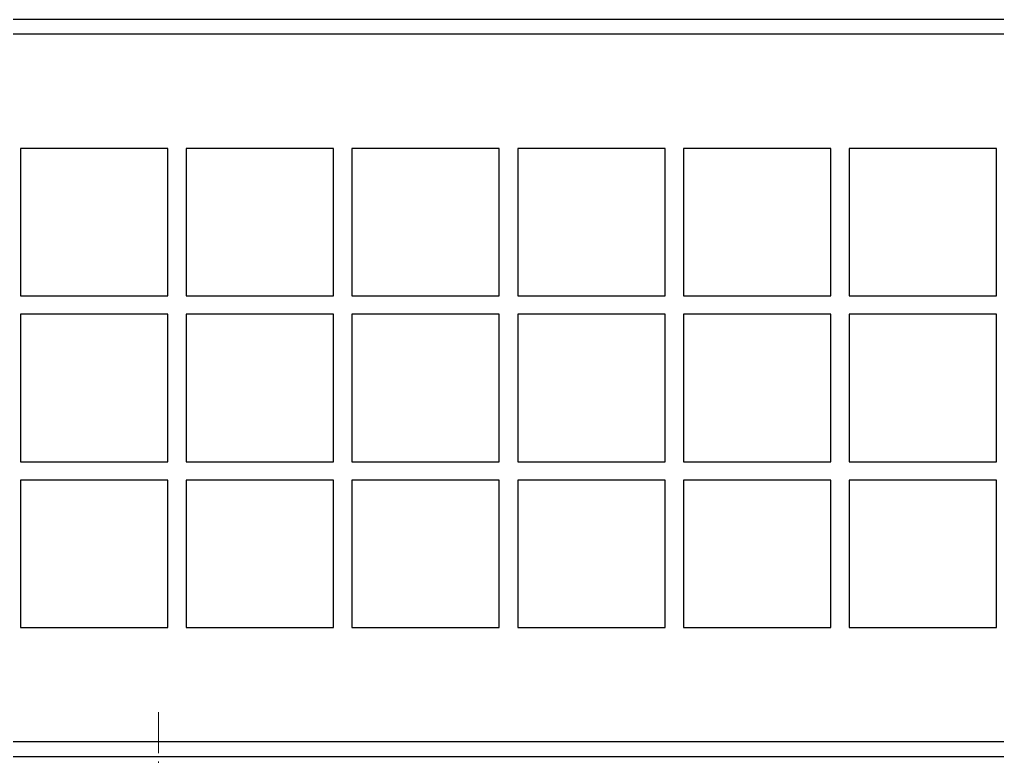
# Model space of a CAD drawing. Extents: x 59521 to 184406, y -1257 to 56672.
# Drawn here: x 68523.4 to 68788.9, y 13604.5 to 13804.5 of the extents above; entities that cross this region are included whole.
import ezdxf

# ---------------------------------------------------------------- set-up
doc = ezdxf.new("R2010")
doc.units = 0
doc.header["$MEASUREMENT"] = 0
doc.linetypes.add('CENTER', pattern=[50.8, 31.75, -6.35, 6.35, -6.35])
doc.layers.get('0').update_dxf_attribs({"linetype": 'CONTINUOUS'})
doc.layers.add('3中心线层', color=1, linetype='CENTER', lineweight=18)

# ---------------------------------------------------------------- blocks, each defined once
blk = doc.blocks.new('sfsafsf')
at = {"color": 87}
for p, q in [((49935.25, -19723.5), (46935.25, -19723.5)), ((49935.25, -19915.5), (46935.25, -19915.5))]:
    blk.add_line(p, q, dxfattribs=at)
for points in [[(46935.25, -19919.5), (49935.25, -19919.5), (49935.25, -19719.5), (46935.25, -19719.5)], [(47122.75, -19794.5), (47162.75, -19794.5), (47162.75, -19754.5), (47122.75, -19754.5)], [(47167.75, -19794.5), (47207.75, -19794.5), (47207.75, -19754.5), (47167.75, -19754.5)], [(47212.75, -19794.5), (47252.75, -19794.5), (47252.75, -19754.5), (47212.75, -19754.5)], [(47257.75, -19794.5), (47297.75, -19794.5), (47297.75, -19754.5), (47257.75, -19754.5)], [(47302.75, -19794.5), (47342.75, -19794.5), (47342.75, -19754.5), (47302.75, -19754.5)], [(47347.75, -19794.5), (47387.75, -19794.5), (47387.75, -19754.5), (47347.75, -19754.5)], [(47122.75, -19839.5), (47162.75, -19839.5), (47162.75, -19799.5), (47122.75, -19799.5)], [(47167.75, -19839.5), (47207.75, -19839.5), (47207.75, -19799.5), (47167.75, -19799.5)], [(47212.75, -19839.5), (47252.75, -19839.5), (47252.75, -19799.5), (47212.75, -19799.5)], [(47257.75, -19839.5), (47297.75, -19839.5), (47297.75, -19799.5), (47257.75, -19799.5)], [(47302.75, -19839.5), (47342.75, -19839.5), (47342.75, -19799.5), (47302.75, -19799.5)], [(47347.75, -19839.5), (47387.75, -19839.5), (47387.75, -19799.5), (47347.75, -19799.5)], [(47122.75, -19884.5), (47162.75, -19884.5), (47162.75, -19844.5), (47122.75, -19844.5)], [(47167.75, -19884.5), (47207.75, -19884.5), (47207.75, -19844.5), (47167.75, -19844.5)], [(47212.75, -19884.5), (47252.75, -19884.5), (47252.75, -19844.5), (47212.75, -19844.5)], [(47257.75, -19884.5), (47297.75, -19884.5), (47297.75, -19844.5), (47257.75, -19844.5)], [(47302.75, -19884.5), (47342.75, -19884.5), (47342.75, -19844.5), (47302.75, -19844.5)], [(47347.75, -19884.5), (47387.75, -19884.5), (47387.75, -19844.5), (47347.75, -19844.5)]]:
    blk.add_lwpolyline(points, close=True, dxfattribs=at)
at = {"layer": '3中心线层', "color": 87, "ltscale": 0.35}
blk.add_line((47160.25, -19907.5), (47160.25, -19927.5), dxfattribs=at)

msp = doc.modelspace()

# ---------------------------------------------------------------- block references
at = {"color": 0}
msp.add_blockref('sfsafsf', (21400.853, 33524.026), dxfattribs=at)

doc.saveas('drawing.dxf')
